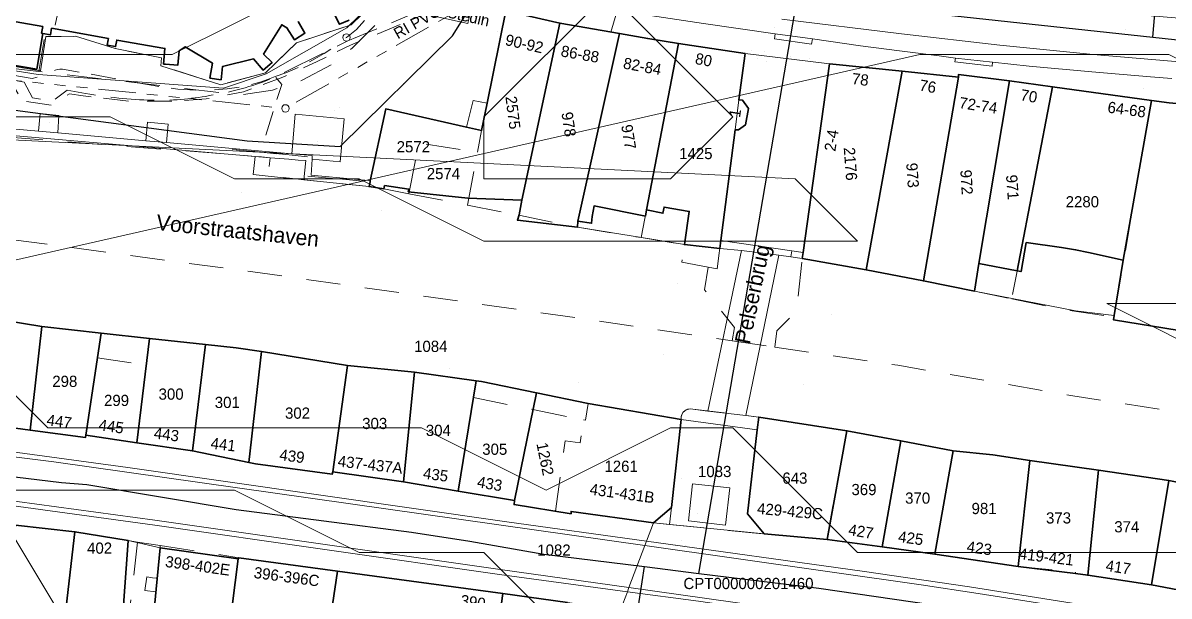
# Model space of a CAD drawing. Header units: metres. Extents: x 0 to 105485, y 0 to 425721.
# Drawn here: x 104915.5 to 105007.5, y 425239 to 425285 of the extents above; entities that cross this region are included whole.
import ezdxf
from ezdxf.enums import TextEntityAlignment as Align

# ---------------------------------------------------------------- set-up
doc = ezdxf.new("R2010")
doc.units = ezdxf.units.M
doc.header["$MEASUREMENT"] = 0
for name, pattern in [('IE-TERREINAFSCHEIDING_KUNSTMATIG-SO', [11, 4, -1, 4, -2]), ('KG-PERCEEL-SO', [19, 5.5, -4, 5.5, -4]), ('KL-GAS_LD-SO', [13, 4, -2, 4, -3]), ('KL-LS-SO', [13, 4, -2, 4, -3]), ('KL-TELECOM-SO', [9, 7, -2]), ('KL-WATER-SO', [9.5, 7, -2.5]), ('RI-GWA-SO', [18.450000000000003, 6, -1.8, 1.75, -1.8, 1.75, -1.8, 1.75, -1.8])]:
    doc.linetypes.add(name, pattern=pattern)
for name, color, linetype, lineweight in [('B-OI-KL-DATA_MANTELBUIS-G', 90, 'Continuous', 18), ('B-OI-KL-DATA_TELECOM-G', 90, 'KL-TELECOM-SO', 18), ('B-OI-KL-ET_HULPSTUK-S', 10, 'Continuous', 18), ('B-OI-KL-ET_LS-G', 190, 'KL-LS-SO', 18), ('B-OI-KL-ET_LS-T', 190, 'KL-LS-SO', 18), ('B-OI-KL-GAS_LD-G', 50, 'KL-GAS_LD-SO', 18), ('B-OI-KL-WATER_TRANSPORTLEIDING-G', 170, 'KL-WATER-SO', 18), ('B-OI-RI-GWA_RIOOLLEIDING-G', 30, 'RI-GWA-SO', 18), ('B-OI-RI-GWA_RIOOLLEIDING-T', 30, 'RI-GWA-SO', 18), ('B-OI-RI-GWA_RIOOLPUT-S', 30, 'Continuous', 18), ('B-XX-GK-KADEMUUR-G', 150, 'Continuous', 18), ('B-XX-GR-BOOM-G', 90, 'Continuous', 13), ('B-XX-IE-MEUBILAIR-G', 7, 'Continuous', 18), ('B-XX-IE-MEUBILAIR_WATERWEGMEUBILAIR-G', 150, 'Continuous', 18), ('B-XX-IE-MEUBILAIR_WEGMEUBILAIR_AFVALBAK-G', 7, 'Continuous', 18), ('B-XX-IE-TERREINAFSCHEIDING_KUNSTMATIG_HEKWERK-G', 20, 'IE-TERREINAFSCHEIDING_KUNSTMATIG-SO', 18), ('B-XX-KG-GRENS_PERCEEL-G', 150, 'KG-PERCEEL-SO', 18), ('B-XX-KG-GRENS_PERCEEL-T', 150, 'KG-PERCEEL-SO', 18), ('B-XX-KW-KUNSTWERK_DEK-G', 170, 'Continuous', 18), ('B-XX-MO-ONDERZOEK_SONDERING-T', 90, 'Continuous', 18), ('B-XX-OG-BEBOUWING-G', 7, 'Continuous', 35), ('B-XX-OG-BEBOUWING_HUISNUMMER-T', 7, 'Continuous', 18), ('B-XX-OG-BEBOUWING_STRAATNAAM-T', 7, 'Continuous', 18), ('B-XX-OG-GRENS-G', 7, 'Continuous', 18), ('B-XX-OG-TERREIN_ERF-G', 7, 'Continuous', 18), ('B-XX-OG-WATER_RIVIER-G', 130, 'Continuous', 18), ('B-XX-VH-GESLOTENVERHARDING_BETON-G', 10, 'Continuous', 18), ('B-XX-VH-ONVERHARD_ZAND-G', 210, 'Continuous', 18), ('B-XX-VH-OPENVERHARDING-G', 90, 'Continuous', 18), ('B-XX-VH-OPENVERHARDING_BETONSTRAATSTEEN-G', 90, 'Continuous', 18)]:
    doc.layers.add(name, color=color, linetype=linetype, lineweight=lineweight)
doc.layers.add('GIS-WEGVAKKEN', color=2, linetype='Continuous')

msp = doc.modelspace()

# ---------------------------------------------------------------- linework, layer by layer
at = {"layer": 'B-OI-KL-DATA_MANTELBUIS-G', "ltscale": 0.5, "flags": 128}
for points in [[(104834.35, 425294.46), (104834.8, 425294.37), (104861.5, 425290.3), (104891.33, 425285.71), (104904.42, 425282.84), (104916.73, 425280.89), (104931.6, 425279.8), (104935.04, 425280.94), (104941.52, 425284.64), (104944.41, 425287.49), (104945.06, 425288.57), (104954.51, 425287.14), (104958.22, 425286.58)], [(104952.67, 425286.65), (104951.61, 425286.87), (104951.23, 425285), (104943.65, 425286.64), (104941.85, 425284.88), (104937.47, 425283.44), (104934.98, 425281.02), (104931.4, 425280.07), (104926.59, 425281.6), (104926.64, 425282.22), (104922.92, 425282.98), (104919.73, 425283.96), (104917.36, 425283.95), (104916.91, 425281.18), (104914.22, 425281.65), (104914.2, 425281.54), (104904.39, 425283.24), (104904.27, 425283.26), (104904.29, 425283.37), (104901.14, 425283.93)]]:
    msp.add_lwpolyline(points, dxfattribs=at)
at = {"layer": 'B-OI-KL-DATA_TELECOM-G', "ltscale": 0.5, "flags": 128}
msp.add_lwpolyline([(104952.37, 425285.18), (104952.67, 425286.65), (104951.61, 425286.87), (104951.23, 425285), (104943.65, 425286.64), (104941.85, 425284.88), (104937.47, 425283.44), (104934.98, 425281.02), (104931.4, 425280.07), (104926.59, 425281.6), (104926.64, 425282.22), (104922.92, 425282.98), (104919.73, 425283.96), (104917.36, 425283.95), (104916.91, 425281.18), (104914.22, 425281.65), (104914.2, 425281.54), (104904.39, 425283.24), (104904.27, 425283.26), (104904.29, 425283.37), (104901.14, 425283.93), (104896.18, 425284.82), (104895.42, 425285.95), (104883.51, 425288.35), (104882.26, 425287.42), (104881.69, 425287.53), (104881.67, 425287.41), (104878.03, 425288.01), (104872.58, 425288.91), (104872.56, 425288.83), (104872.4, 425288.85), (104866.81, 425289.69), (104862.54, 425290.34), (104861.27, 425290.53), (104856.67, 425291.22), (104854.92, 425291.48), (104853.98, 425291.63), (104853.99, 425291.74), (104850.35, 425292.29), (104840.88, 425293.67), (104834.58, 425294.58), (104824.37, 425296.79), (104810.28, 425299.71), (104809.41, 425297.06), (104808.08, 425293), (104807.62, 425293.13), (104800.55, 425295.08), (104798.04, 425295.78), (104797.83, 425294.82), (104797.6, 425294.87)], dxfattribs=at)
at = {"layer": 'B-OI-KL-ET_HULPSTUK-S'}
msp.add_circle((104941.48, 425283.87), 0.3, dxfattribs=at)
at = {"layer": 'B-OI-KL-ET_LS-G', "ltscale": 0.5, "flags": 128}
for points in [[(104941.48, 425283.87), (104942.29, 425284.51), (104943.02, 425285.33), (104943.75, 425286.35), (104944.75, 425287.99)], [(104935.75, 425280.72), (104936.6, 425281.04), (104937.35, 425281.35), (104938.17, 425281.73), (104938.93, 425282.14), (104939.68, 425282.58), (104940.59, 425283.19), (104941.48, 425283.87)], [(104935.75, 425280.72), (104935.36, 425280.56), (104934.63, 425280.31), (104933.33, 425279.95), (104931.89, 425279.74), (104930.78, 425279.65), (104929.47, 425279.62), (104927.93, 425279.72), (104926.82, 425279.86), (104918.68, 425281.33), (104918.48, 425281.32), (104918.28, 425281.29), (104918.1, 425281.25), (104917.93, 425281.18), (104917.47, 425280.9), (104916.24, 425280.57), (104900.27, 425283.24)], [(104935, 425276.02), (104936.28, 425280.1), (104935.75, 425280.72)]]:
    msp.add_lwpolyline(points, dxfattribs=at)
at = {"layer": 'B-OI-KL-GAS_LD-G', "ltscale": 0.5, "flags": 128}
msp.add_lwpolyline([(104811.48, 425296.89), (104812.84, 425296.63), (104814.41, 425297.33), (104832.89, 425293.88), (104833.56, 425294.16), (104834.74, 425293.94), (104835.25, 425293.44), (104837.11, 425293.09), (104838.32, 425292.87), (104840.73, 425292.42), (104849.15, 425290.9), (104849.75, 425290.79), (104853.41, 425290.14), (104854.76, 425289.9), (104856.12, 425289.65), (104857.32, 425289.44), (104857.93, 425289.33), (104862.04, 425288.72), (104863.07, 425288.57), (104865.27, 425288.24), (104869.24, 425287.65), (104870.34, 425287.49), (104872.78, 425287.13), (104872.81, 425287.12), (104872.9, 425287.11), (104874.87, 425286.82), (104877.59, 425286.42), (104878.31, 425286.31), (104879.92, 425286.07), (104912.57, 425280.49), (104914.67, 425280.13), (104915.45, 425278.77), (104917.81, 425278.43), (104919.24, 425279.35), (104920.34, 425279.17), (104924.07, 425278.74), (104927.8, 425278.74), (104930.21, 425278.93), (104933.22, 425279.5), (104936.37, 425280.67), (104939.12, 425281.95), (104941.8, 425283.25), (104950.36, 425286.81), (104952.09, 425287.39), (104952.75, 425288.04)], dxfattribs=at)
at = {"layer": 'B-OI-KL-WATER_TRANSPORTLEIDING-G', "ltscale": 0.5, "flags": 128}
msp.add_lwpolyline([(104956.38, 425288.97), (104955.15, 425289.19), (104955.01, 425289.22), (104953.92, 425289.41), (104952.61, 425287.8), (104952.37, 425287.51), (104952.37, 425287.5), (104952.28, 425287.13), (104950.47, 425287.3), (104941.59, 425283.59), (104936.02, 425280.84), (104935.93, 425280.8), (104935.74, 425280.7), (104935.49, 425280.58), (104935.19, 425280.46), (104934.89, 425280.34), (104934.58, 425280.23), (104934.27, 425280.13), (104933.96, 425280.02), (104933.65, 425279.92), (104933.34, 425279.83), (104933.03, 425279.74), (104932.71, 425279.66), (104932.39, 425279.58), (104932.08, 425279.5), (104931.76, 425279.43), (104931.44, 425279.36), (104931.11, 425279.31), (104930.79, 425279.25), (104930.47, 425279.2), (104930.18, 425279.14), (104929.9, 425279.1), (104929.61, 425279.05), (104929.33, 425279.01), (104929.04, 425278.98), (104928.75, 425278.94), (104928.47, 425278.91), (104928.18, 425278.89), (104927.89, 425278.87), (104927.6, 425278.85), (104927.31, 425278.84), (104927.02, 425278.83), (104926.73, 425278.82), (104926.45, 425278.82), (104926.16, 425278.82), (104925.87, 425278.83), (104925.53, 425278.84), (104925.2, 425278.85), (104924.87, 425278.87), (104924.53, 425278.89), (104924.2, 425278.91), (104923.86, 425278.94), (104923.53, 425278.97), (104923.2, 425279), (104922.86, 425279.04), (104922.53, 425279.08), (104922.2, 425279.12), (104921.87, 425279.16), (104921.54, 425279.21), (104921.2, 425279.26), (104920.87, 425279.31), (104920.54, 425279.36), (104919.07, 425279.64), (104917.88, 425278.73), (104916.28, 425279.03), (104915.62, 425280.28), (104914.09, 425280.57), (104898.13, 425283.24), (104895.54, 425283.69), (104881.28, 425286.15), (104876.88, 425286.81), (104870.26, 425287.8), (104869.03, 425287.98), (104862.95, 425288.89), (104856.93, 425289.79), (104854.14, 425290.21), (104852.23, 425290.63), (104850.8, 425290.95), (104850.6, 425290.99), (104849.36, 425291.27)], dxfattribs=at)
at = {"layer": 'B-OI-RI-GWA_RIOOLLEIDING-G', "ltscale": 0.5, "flags": 128}
for points in [[(104937.45, 425278.66), (104957.59, 425290.12)], [(104884.87, 425283.52), (104935.59, 425278.27)]]:
    msp.add_lwpolyline(points, dxfattribs=at)
at = {"layer": 'B-OI-RI-GWA_RIOOLPUT-S'}
msp.add_circle((104936.58, 425278.17), 0.3, dxfattribs=at)
at = {"layer": 'B-XX-GK-KADEMUUR-G', "ltscale": 0.5}
msp.add_lwpolyline([(104905.346, 425276.788), (104934.144, 425274.314), (104934.646, 425274.272), (104935.358, 425274.213), (104936.099, 425274.151), (104936.847, 425274.089), (104937.612, 425274.025), (104938.22, 425273.974), (104938.059, 425272.436), (104943.29, 425271.896), (104943.37, 425272.265), (104943.391, 425272.365), (104943.256, 425272.378), (104938.655, 425272.808), (104938.717, 425274.085), (104938.731, 425274.385), (104937.083, 425274.531), (104932.331, 425274.952), (104927.024, 425275.422), (104925.379, 425275.568), (104918.306, 425276.195), (104916.767, 425276.331), (104909.445, 425276.98)], dxfattribs=at)
for points in [[(104971.52, 425267.567), (104971.437, 425266.928), (104973.192, 425266.761), (104976.195, 425266.372), (104977.147, 425266.241), (104977.219, 425266.738)], [(104978.138, 425266.605), (104977.219, 425266.738), (104977.147, 425266.241), (104978.069, 425266.114)], [(104974.571, 425253.377), (104973.526, 425253.501), (104970.496, 425253.86), (104969.069, 425254.03), (104968.739, 425253.952), (104968.479, 425253.734), (104968.345, 425253.422), (104968.346, 425253.174), (104974.449, 425252.338)]]:
    msp.add_lwpolyline(points, close=True, dxfattribs=at)
at = {"layer": 'B-XX-GR-BOOM-G', "color": 0, "true_color": 0x604a38}
for points in [[(104917.676, 425277.075, 2.293720713974322), (104917.676, 425277.075, 5.093720713974322)], [(104926.27, 425276.265, 2.272776818366155), (104926.27, 425276.265, 5.072776818366155)], [(104939.15, 425275.537, 2.380732948712621), (104939.15, 425275.537, 5.180732948712621)]]:
    msp.add_polyline3d(points, dxfattribs=at)
at = {"layer": 'B-XX-IE-MEUBILAIR-G', "color": 0, "true_color": 0x604a38}
for points in [[(104970.141, 425285.017, 2.865999937057495), (104970.141, 425285.017, 4.365999937057495)], [(104953.58, 425284.383, 2.971752452185174), (104953.58, 425284.383, 4.471752452185173)], [(104975.849, 425284.637, 2.84457717681145), (104975.849, 425284.637, 4.34457717681145)], [(105004.046, 425284.52, 2.857341754912717), (105004.046, 425284.52, 4.357341754912717)], [(104973.999, 425282.787, 2.926262477292405), (104973.999, 425282.787, 4.426262477292405)], [(104975.031, 425282.757, 2.944283527499349), (104975.031, 425282.757, 4.444283527499349)], [(104976.059, 425282.297, 2.959394218356753), (104976.059, 425282.297, 4.459394218356753)], [(104977.137, 425282.343, 2.947839617142712), (104977.137, 425282.343, 4.447839617142712)], [(104978.655, 425282.18, 2.936165565459191), (104978.655, 425282.18, 4.436165565459191)], [(104989.036, 425282.408, 2.807052520645179), (104989.036, 425282.408, 4.307052520645179)], [(104943.066, 425281.844, 2.705987699310568), (104943.066, 425281.844, 4.205987699310567)], [(104975.233, 425281.966, 2.96929199240263), (104975.233, 425281.966, 5.96929199240263)], [(104946.031, 425280.165, 2.623853665291793), (104946.031, 425280.165, 4.123853665291793)], [(105006.01, 425280.723, 2.818487894534397), (105006.01, 425280.723, 4.318487894534398)], [(105005.462, 425279.769, 2.758800029754639), (105005.462, 425279.769, 4.258800029754639)], [(105004.735, 425279.055, 0), (105004.735, 425279.055, 1.5)], [(104936.583, 425278.17, 2.474546213115146), (104936.583, 425278.17, 3.974546213115146)], [(104940.542, 425277.999, 2.50466966391191), (104940.542, 425277.999, 4.00466966391191)], [(104940.88, 425278.237, 2.518587605754543), (104940.88, 425278.237, 4.018587605754544)], [(104976.077, 425272.451, 3.406457381780386), (104976.077, 425272.451, 4.906457381780386)], [(104969.18, 425253.06, 3.638677045376943), (104969.18, 425253.06, 5.138677045376943)], [(104926.6, 425248.569, 3.246434455029308), (104926.6, 425248.569, 4.746434455029307)], [(104968.37, 425248.442, 3.485972469882006), (104968.37, 425248.442, 6.485972469882006)], [(104972.147, 425248.02, 3.479488215866524), (104972.147, 425248.02, 6.479488215866525)], [(104940.664, 425246.564, 3.234296889472001), (104940.664, 425246.564, 4.734296889472001)], [(104969.676, 425245.629, 3.427212245484969), (104969.676, 425245.629, 4.927212245484968)], [(104926.086, 425244.69, 3.248447134676013), (104926.086, 425244.69, 4.748447134676013)], [(104954.278, 425244.605, 3.238590938341593), (104954.278, 425244.605, 4.738590938341593)], [(104968.409, 425243.443, 3.251836010268393), (104968.409, 425243.443, 4.751836010268393)], [(104940.156, 425242.683, 0), (104940.156, 425242.683, 1.5)], [(104966.339, 425242.922, 3.259484774050213), (104966.339, 425242.922, 4.759484774050213)], [(104967.915, 425243.121, 3.25456931502241), (104967.915, 425243.121, 4.75456931502241)], [(104968.712, 425243.084, 3.249886053857122), (104968.712, 425243.084, 4.749886053857121)], [(104968.951, 425242.93, 3.245725777781657), (104968.951, 425242.93, 4.745725777781656)], [(104953.768, 425240.742, 3.263299942016602), (104953.768, 425240.742, 4.763299942016602)], [(104982.871, 425240.986, 3.244162800862004), (104982.871, 425240.986, 4.744162800862004)], [(104968.458, 425239.072, 3.214999914169312), (104968.458, 425239.072, 4.714999914169312)]]:
    msp.add_polyline3d(points, dxfattribs=at)
at = {"layer": 'B-XX-IE-MEUBILAIR_WATERWEGMEUBILAIR-G', "color": 0, "true_color": 0x604a38}
for points in [[(104933.06, 425271.393, 0), (104933.06, 425271.393, 1.5)], [(104944.285, 425269.94, 0), (104944.285, 425269.94, 1.5)], [(104968.043, 425264.105, 0), (104968.043, 425264.105, 1.5)], [(104980.374, 425261.624, 0), (104980.374, 425261.624, 1.5)], [(104966.912, 425258.429, 0), (104966.912, 425258.429, 1.5)], [(104949.718, 425257.239, 0), (104949.718, 425257.239, 1.5)], [(104960.129, 425256.148, 0), (104960.129, 425256.148, 1.5)], [(104978.171, 425255.96, 0), (104978.171, 425255.96, 1.5)]]:
    msp.add_polyline3d(points, dxfattribs=at)
at = {"layer": 'B-XX-IE-MEUBILAIR_WEGMEUBILAIR_AFVALBAK-G', "color": 0, "true_color": 0x604a38}
for points in [[(104974.46, 425282.19, 2.962630064248897), (104974.46, 425282.19, 4.462630064248897)], [(104940.94, 425241.194, 0), (104940.94, 425241.194, 1.5)]]:
    msp.add_polyline3d(points, dxfattribs=at)
at = {"layer": 'B-XX-IE-TERREINAFSCHEIDING_KUNSTMATIG_HEKWERK-G', "ltscale": 0.5, "flags": 128}
for points in [[(104938.357, 425274.292), (104932.324, 425274.873)], [(104938.365, 425272.738), (104943.37, 425272.265)]]:
    msp.add_lwpolyline(points, dxfattribs=at)
at = {"layer": 'B-XX-IE-TERREINAFSCHEIDING_KUNSTMATIG_HEKWERK-G', "color": 0, "ltscale": 0.5, "true_color": 0x8c7868}
for points in [[(104938.357, 425274.292, 2.154556163755098), (104936.346, 425274.4856666667, 1.951483382757437), (104934.335, 425274.6793333333, 1.704011725464633), (104932.324, 425274.873, 1.65638524921202)], [(104938.365, 425272.738, 1.878228075961849), (104940.8675, 425272.5015, 2.086380640777043), (104943.37, 425272.265, 2.130100011825562)]]:
    msp.add_polyline3d(points, dxfattribs=at)
at = {"layer": 'B-XX-KG-GRENS_PERCEEL-G', "ltscale": 0.5, "flags": 128}
for points in [[(104852.163, 425332.006), (104852.36, 425333.089), (104846.957, 425334.24), (104848.052, 425339.321), (104853.31, 425338.262), (104854.075, 425342.396), (104894.37, 425364.047), (104895.449, 425369.921), (104914.527, 425357.252), (104956.374, 425338.678), (104958.097, 425335.972), (104956.128, 425329.207), (104954.311, 425322.734), (104952.84, 425316.888), (104951.846, 425313.21), (104951.473, 425310.275), (104950.285, 425293.415), (104950.047, 425292.861), (104949.493, 425292.227), (104948.621, 425291.594), (104947.592, 425291.119), (104946.879, 425290.169), (104946.008, 425288.665), (104945.136, 425286.845), (104943.869, 425284.945), (104941.968, 425283.045), (104940.305, 425281.699), (104937.929, 425280.433), (104935.552, 425279.641), (104933.018, 425279.245), (104916.796, 425281.135)], [(104806.641, 425283.499), (104808.24, 425290.634), (104809.368, 425290.354), (104809.648, 425291.453), (104809.41, 425291.515), (104809.925, 425293.849), (104812.351, 425294.759), (104831.847, 425289.935), (104856.638, 425284.312), (104879.848, 425280.27), (104890.222, 425278.162), (104912.024, 425276.053), (104934.144, 425274.314), (104935.358, 425274.213), (104935.189, 425272.732), (104943.29, 425271.896)], [(104962.686, 425284.305), (104965.164, 425292.706)], [(104901.814, 425283.892), (104902.617, 425288.719), (104918.294, 425285.748), (104918.022, 425284.457), (104917.927, 425283.952), (104917.274, 425284.108), (104916.796, 425281.135)], [(104952.33, 425276.388), (104954.276, 425286.015), (104958.605, 425285.025)], [(104955.308, 425269.586), (104958.605, 425285.025)], [(104958.605, 425285.025), (104958.643, 425285.017), (104962.686, 425284.305)], [(104960.055, 425269.101), (104963.396, 425284.18)], [(104962.686, 425284.305), (104963.396, 425284.18)], [(104963.396, 425284.18), (104965.657, 425283.782), (104968.139, 425283.397)], [(104806.641, 425283.499), (104830.343, 425279.824), (104866.983, 425274.301), (104903.269, 425269.168), (104934.56, 425264.953), (104960.257, 425261.305), (104972.435, 425259.505)], [(104965.142, 425267.79), (104965.573, 425270.026), (104968.139, 425283.397)], [(104968.139, 425283.397), (104973.476, 425282.569), (104972.961, 425278.853)], [(104914.268, 425281.429), (104916.796, 425281.135)], [(104978.069, 425266.114), (104980.256, 425281.754), (104986.087, 425281.157)], [(104983.19, 425265.215), (104986.087, 425281.157)], [(104986.087, 425281.157), (104990.608, 425280.693)], [(104987.793, 425264.31), (104990.608, 425280.693)], [(104990.608, 425280.693), (104990.61, 425280.902), (104994.707, 425280.379)], [(104991.889, 425263.499), (104994.707, 425280.379)], [(104994.707, 425280.379), (104995.695, 425280.253), (104998.137, 425279.909)], [(104998.137, 425279.909), (104994.883, 425262.876)], [(104998.137, 425279.909), (105000, 425279.659), (105006.096, 425278.816)], [(104972.668, 425276.444), (104972.961, 425278.853)], [(105006.096, 425278.816), (105003.086, 425261.421)], [(105006.096, 425278.816), (105007.52, 425278.617), (105017.759, 425277.703)], [(104943.29, 425271.896), (104944.636, 425278.135), (104952.33, 425276.388)], [(104952.005, 425274.665), (104952.33, 425276.388)], [(104971.224, 425265.282), (104972.668, 425276.444)], [(104946.495, 425271.313), (104947.281, 425275.382), (104952.005, 425274.665)], [(104951.201, 425270.398), (104952.005, 425274.665)], [(104943.29, 425271.896), (104944.479, 425271.705)], [(104944.479, 425271.705), (104946.495, 425271.313)], [(104946.495, 425271.313), (104951.201, 425270.398)], [(104951.201, 425270.398), (104953.921, 425269.869), (104955.308, 425269.586)], [(104955.308, 425269.586), (104960.02, 425268.625)], [(104960.02, 425268.625), (104960.055, 425269.101)], [(104960.02, 425268.625), (104965.142, 425267.79)], [(104965.142, 425267.79), (104968.611, 425267.225), (104968.4, 425265.822), (104970.511, 425265.419)], [(104975.855, 425259), (104976.034, 425260.299), (104977.621, 425261.906), (104978.069, 425266.114)], [(104978.069, 425266.114), (104983.19, 425265.215)], [(104972.435, 425259.505), (104972.628, 425260.578), (104970.208, 425263.598), (104970.511, 425265.419)], [(104970.511, 425265.419), (104971.224, 425265.282)], [(104983.19, 425265.215), (104987.793, 425264.31)], [(104987.793, 425264.31), (104991.889, 425263.499)], [(104991.889, 425263.499), (104994.883, 425262.876)], [(104994.883, 425262.876), (104998.911, 425262.041), (105003.086, 425261.421)], [(104912.589, 425261.385), (104915.216, 425260.933), (104917.026, 425260.64)], [(105003.086, 425261.421), (105003.047, 425261.181)], [(105003.047, 425261.181), (105015.406, 425259.167)], [(104916.088, 425252.329), (104917.026, 425260.64)], [(104917.026, 425260.64), (104917.178, 425260.615), (104921.777, 425260.119), (104921.485, 425258.132)], [(104925.399, 425257.575), (104925.656, 425259.699), (104930.165, 425259.204)], [(104929.112, 425250.657), (104930.165, 425259.204)], [(104930.165, 425259.204), (104932.614, 425258.936), (104934.668, 425258.643)], [(104972.435, 425259.505), (104975.855, 425259)], [(104975.855, 425259), (104985.745, 425257.538), (104999.781, 425255.082), (105027.796, 425250.765), (105031.87, 425250.059), (105052.296, 425245.961), (105064.874, 425243.721), (105074.303, 425242.391), (105079.627, 425241.619), (105086.203, 425241.227), (105096.497, 425240.339), (105098.7, 425240.328), (105100.428, 425240.527), (105108.414, 425242.282)], [(104920.571, 425251.915), (104921.485, 425258.132)], [(104921.485, 425258.132), (104925.399, 425257.575)], [(104933.65, 425249.737), (104934.668, 425258.643)], [(104934.668, 425258.643), (104934.874, 425258.614), (104941.572, 425257.527)], [(104924.641, 425251.316), (104925.399, 425257.575)], [(104940.371, 425248.969), (104941.572, 425257.527)], [(104941.572, 425257.527), (104946.937, 425256.976)], [(104946.08, 425248.169), (104946.937, 425256.976)], [(104946.937, 425256.976), (104951.891, 425256.29), (104951.668, 425254.935)], [(104950.436, 425247.436), (104951.668, 425254.935)], [(104951.668, 425254.935), (104956.45, 425253.972)], [(104960.667, 425253.122), (104960.878, 425254.464)], [(104960.878, 425254.464), (104968.346, 425253.174)], [(104954.968, 425246.673), (104956.45, 425253.972)], [(104956.45, 425253.972), (104960.497, 425253.156)], [(104969.069, 425254.03), (104968.859, 425254), (104968.667, 425253.911), (104968.508, 425253.771), (104968.396, 425253.591), (104968.34, 425253.386), (104968.346, 425253.174)], [(104969.069, 425254.03), (104974.571, 425253.377)], [(104911.54, 425252.935), (104916.088, 425252.329)], [(104958.252, 425245.815), (104959.024, 425251.461), (104960.242, 425251.294), (104960.497, 425253.156)], [(104960.497, 425253.156), (104960.667, 425253.122)], [(104967.558, 425246.125), (104968.346, 425253.174)], [(104975.009, 425243.992), (104973.657, 425245.614), (104974.571, 425253.377)], [(104974.571, 425253.377), (104981.621, 425252.285)], [(104916.088, 425252.329), (104920.539, 425251.736), (104920.571, 425251.915)], [(104920.571, 425251.915), (104924.641, 425251.316)], [(104980.038, 425243.549), (104981.621, 425252.285)], [(104981.621, 425252.285), (104985.976, 425251.454)], [(104924.641, 425251.316), (104929.112, 425250.657)], [(104984.486, 425242.952), (104985.976, 425251.454)], [(104985.976, 425251.454), (104990.176, 425250.653)], [(104929.112, 425250.657), (104931.176, 425250.239), (104933.65, 425249.737)], [(104988.696, 425242.375), (104989.891, 425249.019), (104990.176, 425250.653)], [(104990.176, 425250.653), (104993.359, 425250.352)], [(104993.359, 425250.352), (104996.339, 425249.896)], [(104995.396, 425241.38), (104996.339, 425249.896)], [(104996.339, 425249.896), (105000, 425249.358), (105001.834, 425249.113)], [(104933.65, 425249.737), (104934.185, 425249.629), (104940.34, 425248.791), (104940.371, 425248.969)], [(104940.371, 425248.969), (104946.08, 425248.169)], [(105000.985, 425240.668), (105001.834, 425249.113)], [(105001.834, 425249.113), (105007.338, 425248.312), (105007.483, 425248.283)], [(104946.08, 425248.169), (104950.436, 425247.436)], [(105006.108, 425239.897), (105007.483, 425248.283)], [(105007.483, 425248.283), (105011.943, 425247.383)], [(104950.436, 425247.436), (104954.968, 425246.673)], [(104958.252, 425245.815), (104954.935, 425246.346), (104954.968, 425246.673)], [(104967.403, 425244.745), (104967.558, 425246.125)], [(104966.115, 425244.889), (104959.514, 425245.792), (104959.513, 425245.613), (104958.252, 425245.815)], [(104914.921, 425244.69), (104919.359, 425244.215), (104923.967, 425243.452)], [(104967.403, 425244.745), (104966.115, 425244.889)], [(104967.403, 425244.745), (104975.009, 425243.992)], [(104923.073, 425231.257), (104923.967, 425243.452)], [(104923.967, 425243.452), (104924.703, 425243.338)], [(104975.009, 425243.992), (104980.038, 425243.549)], [(104980.038, 425243.549), (104984.486, 425242.952)], [(104923.346, 425231.237), (104924.703, 425243.338)], [(104924.703, 425243.338), (104926.536, 425243.054)], [(104926.284, 425240.42), (104926.521, 425242.86)], [(104926.521, 425242.86), (104926.536, 425243.054)], [(104926.536, 425243.054), (104932.826, 425242.08)], [(104984.486, 425242.952), (104987.947, 425242.488), (104988.696, 425242.375)], [(104931.07, 425228.496), (104932.795, 425241.991), (104932.826, 425242.08)], [(104932.826, 425242.08), (104940.769, 425241.017)], [(104988.696, 425242.375), (104995.201, 425241.4), (104995.396, 425241.38)], [(104938.279, 425224.223), (104938.588, 425226.387), (104940.769, 425241.017)], [(104940.769, 425241.017), (104945.374, 425240.401), (104963.482, 425237.889)], [(104995.396, 425241.38), (105000, 425240.907)], [(105000, 425240.814), (105000, 425240.907)], [(105000, 425240.814), (105000.985, 425240.668)], [(105000.985, 425240.668), (105005.775, 425239.96), (105006.108, 425239.897)], [(104926.18, 425239.35), (104925.299, 425239.449), (104925.454, 425240.55), (104925.898, 425240.474), (104926.284, 425240.42)], [(105006.108, 425239.897), (105010.469, 425239.062)], [(104926.111, 425232.5), (104926.386, 425235.566), (104925.821, 425235.661), (104926.18, 425239.35)]]:
    msp.add_lwpolyline(points, dxfattribs=at)
at = {"layer": 'B-XX-KW-KUNSTWERK_DEK-G', "ltscale": 0.5}
msp.add_lwpolyline([(104976.195, 425266.372), (104973.192, 425266.761), (104970.496, 425253.86), (104973.526, 425253.501)], close=True, dxfattribs=at)
at = {"layer": 'B-XX-OG-BEBOUWING-G', "ltscale": 0.5}
for points in [[(104901.555, 425283.941), (104904.429, 425283.443), (104904.41, 425283.335), (104914.037, 425281.666), (104914.056, 425281.774), (104914.271, 425281.737), (104916.627, 425281.329), (104917.097, 425284.19), (104917.002, 425284.207), (104917.098, 425284.738), (104912.646, 425285.537), (104912.55, 425285.006), (104911.857, 425285.131), (104911.952, 425285.661), (104907.456, 425286.468), (104907.361, 425285.938), (104906.706, 425286.055), (104906.801, 425286.586), (104902.329, 425287.388)], [(104943.391, 425272.365), (104943.37, 425272.265), (104943.29, 425271.896), (104944.479, 425271.705), (104944.542, 425271.973), (104946.474, 425271.684), (104946.442, 425271.476), (104951.231, 425270.95), (104955.547, 425270.786), (104958.605, 425285.026), (104954.276, 425286.015), (104952.774, 425278.586), (104952.33, 425276.388), (104951.105, 425276.666), (104944.636, 425278.135)], [(104963.396, 425284.18), (104958.605, 425285.026), (104955.547, 425270.786), (104955.329, 425269.634), (104955.202, 425269.182), (104960.02, 425268.625), (104960.055, 425269.101)], [(104968.139, 425283.397), (104965.657, 425283.782), (104963.396, 425284.18), (104960.055, 425269.101), (104961.155, 425268.941), (104961.207, 425269.49), (104961.348, 425270.338), (104965.479, 425269.521), (104965.573, 425270.026)], [(104965.573, 425270.026), (104966.881, 425269.745), (104966.975, 425270.25), (104968.996, 425269.901), (104968.611, 425267.225), (104971.437, 425266.928), (104971.52, 425267.567), (104972.668, 425276.444), (104972.936, 425276.441), (104973.506, 425276.852), (104973.757, 425278.159), (104973.258, 425278.82), (104972.961, 425278.853), (104973.476, 425282.569), (104968.139, 425283.397)], [(104986.087, 425281.156), (104980.256, 425281.754), (104978.138, 425266.605), (104978.069, 425266.114), (104983.19, 425265.216)], [(104990.608, 425280.693), (104986.087, 425281.156), (104983.19, 425265.216), (104987.793, 425264.31)], [(104994.707, 425280.379), (104990.61, 425280.902), (104990.608, 425280.693), (104987.793, 425264.31), (104991.888, 425263.499), (104992.238, 425265.699)], [(104998.137, 425279.909), (104994.707, 425280.379), (104992.238, 425265.699), (104995.313, 425265.126)], [(105006.096, 425278.817), (104998.137, 425279.909), (104995.313, 425265.126), (104995.626, 425265.068), (104996.037, 425267.386), (104998.862, 425266.999), (105000, 425266.811), (105001.028, 425266.585), (105003.834, 425265.968)], [(105017.759, 425277.703), (105007.52, 425278.617), (105006.096, 425278.817), (105003.834, 425265.968), (105003.104, 425261.526), (105003.047, 425261.181), (105015.414, 425259.166), (105015.51, 425259.939), (105016.441, 425267.552)], [(104917.026, 425260.64), (104912.589, 425261.385), (104911.54, 425252.935), (104916.088, 425252.329)], [(104921.777, 425260.119), (104917.026, 425260.64), (104916.088, 425252.329), (104920.539, 425251.736), (104920.571, 425251.915)], [(104925.656, 425259.699), (104921.777, 425260.119), (104920.571, 425251.915), (104924.641, 425251.317)], [(104930.165, 425259.204), (104925.656, 425259.699), (104924.641, 425251.317), (104929.112, 425250.657)], [(104934.668, 425258.643), (104932.614, 425258.936), (104930.165, 425259.204), (104929.112, 425250.657), (104933.65, 425249.737)], [(104941.572, 425257.528), (104934.668, 425258.643), (104933.65, 425249.737), (104934.185, 425249.629), (104940.34, 425248.791), (104940.371, 425248.969)], [(104946.937, 425256.976), (104941.572, 425257.528), (104940.371, 425248.969), (104946.059, 425248.172)], [(104951.891, 425256.29), (104946.937, 425256.976), (104946.059, 425248.172), (104950.436, 425247.436)], [(104956.724, 425255.32), (104952.328, 425256.229), (104951.891, 425256.29), (104950.436, 425247.436), (104954.968, 425246.673)], [(104968.346, 425253.174), (104960.878, 425254.464), (104956.724, 425255.32), (104954.968, 425246.673), (104954.935, 425246.346), (104959.513, 425245.613), (104959.514, 425245.792), (104966.115, 425244.889), (104967.558, 425246.125)], [(104974.449, 425252.338), (104973.657, 425245.614), (104975.009, 425243.992), (104980.058, 425243.546), (104981.644, 425252.28), (104974.571, 425253.377)], [(104985.976, 425251.454), (104981.644, 425252.28), (104980.058, 425243.546), (104984.486, 425242.952)], [(104989.891, 425249.019), (104990.176, 425250.653), (104985.976, 425251.454), (104984.486, 425242.952), (104988.696, 425242.376)], [(104996.339, 425249.896), (104993.359, 425250.352), (104990.176, 425250.653), (104989.891, 425249.019), (104988.696, 425242.376), (104995.396, 425241.38)], [(105001.834, 425249.112), (104996.339, 425249.896), (104995.396, 425241.38), (105000, 425240.814), (105000.985, 425240.668)], [(105007.483, 425248.283), (105001.834, 425249.112), (105000.985, 425240.668), (105006.108, 425239.897)], [(105011.943, 425247.383), (105007.483, 425248.283), (105006.108, 425239.897), (105010.469, 425239.062)], [(104913.619, 425233.731), (104913.149, 425229.774), (104912.676, 425225.793), (104912.488, 425224.962), (104917.276, 425224.376), (104917.495, 425225.386), (104919.686, 425244.161), (104914.921, 425244.69)], [(104917.276, 425224.376), (104916.721, 425219.647), (104921.925, 425218.997), (104922.397, 425224.322), (104922.862, 425229.091), (104922.871, 425229.184), (104923.073, 425231.257), (104923.937, 425243.049), (104923.967, 425243.452), (104919.686, 425244.161), (104917.495, 425225.386)], [(104932.795, 425241.991), (104926.521, 425242.86), (104925.821, 425235.661), (104926.386, 425235.566), (104925.981, 425231.044), (104926.111, 425231.033), (104931.336, 425230.572)], [(104940.767, 425241.002), (104932.826, 425242.08), (104932.795, 425241.991), (104931.336, 425230.572), (104931.07, 425228.496), (104930.688, 425225.52), (104938.279, 425224.223)], [(104954.033, 425239.2), (104940.767, 425241.002), (104938.279, 425224.223), (104936.882, 425211.953), (104939.886, 425211.581), (104942.562, 425211.25), (104944.68, 425210.988), (104944.715, 425211.494), (104949.71, 425210.728), (104949.839, 425211.679), (104950.618, 425216.699), (104952.397, 425227.632), (104952.738, 425229.842)], [(104959.22, 425238.48), (104954.033, 425239.2), (104952.738, 425229.842), (104952.397, 425227.632), (104950.618, 425216.699), (104949.839, 425211.679), (104955.309, 425210.818), (104955.312, 425211.146), (104956.82, 425221.522)]]:
    msp.add_lwpolyline(points, close=True, dxfattribs=at)
for points in [[(104940.487, 425285.772), (104940.925, 425284.933), (104941.702, 425285.253)], [(104912.646, 425285.537), (104917.098, 425284.738), (104917.002, 425284.207), (104917.097, 425284.19), (104917.717, 425284.078), (104917.813, 425284.609), (104922.369, 425283.784), (104922.348, 425283.666), (104922.273, 425283.253), (104922.942, 425283.132), (104923.038, 425283.663), (104926.907, 425282.991), (104926.799, 425281.735), (104926.959, 425281.722), (104927.937, 425281.638), (104928.036, 425282.79), (104928.519, 425283.127), (104930.738, 425281.794), (104930.517, 425280.605), (104931.409, 425280.477), (104931.54, 425281.547), (104934.017, 425282.147), (104934.782, 425281.245), (104935.503, 425281.863), (104934.825, 425282.525), (104936.279, 425284.892), (104936.694, 425284.65), (104937.309, 425283.691), (104938.148, 425284.218), (104937.592, 425285.147)]]:
    msp.add_lwpolyline(points, dxfattribs=at)
at = {"layer": 'B-XX-OG-GRENS-G'}
for points in [[(104912.5, 425332.5, 3.124420881271362), (104917.5, 425332.5, 3.146600961685181), (104927.5, 425327.5, 3.173249959945679), (104937.5, 425317.5, 3.163982629776001), (104942.5, 425312.5, 3.109925746917725), (104947.5, 425302.5, 3.012041330337524), (104942.5, 425292.5, 2.963704347610474), (104937.5, 425287.5, 2.951859474182129), (104927.5, 425282.5, 2.506879329681396), (104922.5, 425282.5, 2.489597320556641), (104917.5, 425282.5, 2.48809814453125), (104912.5, 425282.5, 2.446973562240601)], [(104877.5, 425257.5, 3.360342741012573), (104987.5, 425282.5, 2.742835760116577), (104992.5, 425282.5, 2.734289169311523), (104997.5, 425282.5, 2.713408470153809), (105002.5, 425282.5, 2.746632814407349), (105007.5, 425282.5, 2.803933143615723), (105017.5, 425277.5, 2.857490062713623)], [(105012.5, 425242.5, 3.367395877838135), (105007.5, 425242.5, 3.231061220169067), (105002.5, 425242.5, 3.353398323059082), (104997.5, 425242.5, 3.306257009506226), (104992.5, 425242.5, 3.305566310882568), (104987.5, 425242.5, 3.277625560760498), (104982.5, 425242.5, 3.246389627456665), (104972.5, 425252.5, 3.597138166427612), (104967.5, 425252.5, 3.592890739440918), (104957.5, 425247.5, 3.318938255310059), (104947.5, 425252.5, 3.385834217071533), (104942.5, 425252.5, 3.354874610900879), (104937.5, 425252.5, 3.406977653503418), (104932.5, 425252.5, 3.332778453826904), (104927.5, 425252.5, 3.323555946350098), (104922.5, 425252.5, 3.296190977096558), (104917.5, 425252.5, 3.276341676712036), (104907.5, 425262.5, 1.846267342567444)], [(105012.5, 425262.5, 0.5552879571914673), (105007.5, 425262.5, 0.7211607098579407), (105002.5, 425262.5, 0.8210973143577576), (105012.5, 425257.5, 0.5889999866485596)]]:
    msp.add_polyline3d(points, dxfattribs=at)
for points in [[(104962.5, 425287.5, 2.898601531982422), (104972.5, 425277.5, 3.192070245742798), (104967.5, 425272.5, 2.208198070526123), (104952.5, 425272.5, 0.6916640400886536), (104952.5, 425277.5, 2.871581315994263)], [(104877.5, 425277.5, 1.128303050994873), (104882.5, 425277.5, 1.325464367866516), (104887.5, 425277.5, 1.451274752616882), (104892.5, 425277.5, 1.284977436065674), (104897.5, 425277.5, 1.695946931838989), (104902.5, 425277.5, 1.698665022850037), (104907.5, 425277.5, 1.953770399093628), (104912.5, 425277.5, 2.052135467529297), (104917.5, 425277.5, 2.232002973556519), (104922.5, 425277.5, 2.268327236175537), (104932.5, 425272.5, 0.5153250098228455), (104937.5, 425272.5, 1.691880822181702), (104942.5, 425272.5, 1.482819318771362), (104952.5, 425267.5, 0.5443249940872192), (104962.5, 425267.5, 0.5741249918937683), (104967.5, 425267.5, 2.118733406066895), (104972.5, 425267.5, 2.168145418167114), (104977.5, 425267.5, 3.628482818603516), (104982.5, 425267.5, 0.8431062698364258), (104977.5, 425272.5, 3.464453458786011)], [(104912.5, 425247.5, 3.252100706100464), (104917.5, 425247.5, 3.280029058456421), (104922.5, 425247.5, 3.271929502487183), (104927.5, 425247.5, 3.270456552505493), (104932.5, 425247.5, 3.279004573822021), (104942.5, 425242.5, 3.282999992370605), (104947.5, 425242.5, 3.245978832244873), (104952.5, 425242.5, 3.254401445388794), (104962.5, 425232.5, 2.989313125610352), (104957.5, 425222.5, 2.553084850311279), (104947.5, 425212.5, 2.335135221481323), (104942.5, 425212.5, 2.384681224822998), (104952.5, 425202.5, 1.880931973457336), (104947.5, 425197.5, 1.843476533889771), (104942.5, 425197.5, 2.189175844192505)]]:
    msp.add_polyline3d(points, close=True, dxfattribs=at)
at = {"layer": 'B-XX-OG-TERREIN_ERF-G', "ltscale": 0.5}
for points in [[(104968.996, 425269.901), (104966.975, 425270.25), (104966.881, 425269.745), (104965.573, 425270.026), (104965.479, 425269.521), (104961.348, 425270.338), (104961.207, 425269.49), (104961.155, 425268.941), (104960.055, 425269.101), (104960.02, 425268.625), (104965.163, 425267.797), (104968.611, 425267.225)], [(105003.834, 425265.968), (105001.028, 425266.585), (105000, 425266.811), (104998.862, 425266.999), (104996.037, 425267.386), (104995.626, 425265.068), (104995.313, 425265.126), (104992.238, 425265.699), (104991.888, 425263.499), (105000, 425261.911), (105003.104, 425261.526)]]:
    msp.add_lwpolyline(points, close=True, dxfattribs=at)
at = {"layer": 'B-XX-OG-WATER_RIVIER-G', "ltscale": 0.5}
for points in [[(105015.414, 425259.166), (105003.047, 425261.181), (105003.104, 425261.526), (105000, 425261.911), (104991.888, 425263.499), (104987.793, 425264.31), (104983.19, 425265.216), (104978.069, 425266.114), (104977.147, 425266.241), (104976.195, 425266.372), (104973.192, 425266.761), (104971.437, 425266.928), (104968.611, 425267.225), (104965.163, 425267.797), (104960.02, 425268.625), (104955.202, 425269.182), (104955.329, 425269.634), (104955.547, 425270.786), (104951.231, 425270.95), (104946.442, 425271.476), (104946.474, 425271.684), (104944.542, 425271.973), (104944.479, 425271.705), (104943.29, 425271.896), (104938.059, 425272.436), (104937.438, 425272.5), (104936.674, 425272.579), (104935.929, 425272.656), (104935.189, 425272.732), (104934.479, 425272.805), (104933.98, 425272.857), (104934.144, 425274.314), (104905.346, 425276.788)], [(104912.589, 425261.385), (104917.026, 425260.64), (104921.777, 425260.119), (104925.656, 425259.699), (104930.165, 425259.204), (104932.614, 425258.936), (104934.668, 425258.643), (104941.572, 425257.528), (104946.937, 425256.976), (104951.891, 425256.29), (104952.328, 425256.229), (104956.724, 425255.32), (104960.878, 425254.464), (104968.346, 425253.174), (104968.345, 425253.422), (104968.479, 425253.734), (104968.739, 425253.952), (104969.069, 425254.03), (104970.496, 425253.86), (104973.526, 425253.501), (104974.571, 425253.377), (104981.644, 425252.28), (104985.976, 425251.454), (104990.176, 425250.653), (104993.359, 425250.352), (104996.339, 425249.896), (105001.834, 425249.112), (105007.483, 425248.283), (105011.943, 425247.383)]]:
    msp.add_lwpolyline(points, dxfattribs=at)
at = {"layer": 'B-XX-VH-GESLOTENVERHARDING_BETON-G', "ltscale": 0.5}
msp.add_lwpolyline([(104969.259, 425248.021), (104968.925, 425245.029), (104971.906, 425244.696), (104972.241, 425247.687)], close=True, dxfattribs=at)
at = {"layer": 'B-XX-VH-ONVERHARD_ZAND-G', "ltscale": 0.5}
for points in [[(104918.398, 425277.595), (104916.893, 425277.752), (104916.767, 425276.331), (104918.306, 425276.195)], [(104941.284, 425277.335), (104937.364, 425277.703), (104937.083, 425274.531), (104938.731, 425274.385), (104938.717, 425274.085), (104940.978, 425273.885)], [(104927.156, 425276.915), (104925.511, 425277.054), (104925.379, 425275.568), (104927.024, 425275.422)]]:
    msp.add_lwpolyline(points, close=True, dxfattribs=at)
at = {"layer": 'B-XX-VH-OPENVERHARDING-G', "ltscale": 0.5}
for points in [[(104909.445, 425276.98), (104916.767, 425276.331), (104916.893, 425277.752), (104918.398, 425277.595), (104918.306, 425276.195), (104925.379, 425275.568), (104925.511, 425277.054), (104927.156, 425276.915), (104927.024, 425275.422), (104932.331, 425274.952), (104937.083, 425274.531), (104937.364, 425277.703), (104941.284, 425277.335), (104940.978, 425273.885), (104938.717, 425274.085), (104938.655, 425272.808), (104943.256, 425272.378), (104943.391, 425272.365), (104944.636, 425278.135), (104951.105, 425276.666), (104951.64, 425278.807), (104952.774, 425278.586), (104954.276, 425286.015)], [(104941.702, 425285.253), (104940.925, 425284.933), (104940.487, 425285.772)], [(104954.276, 425286.015), (104958.605, 425285.026), (104963.396, 425284.18), (104965.657, 425283.782), (104968.139, 425283.397), (104973.476, 425282.569), (104980.256, 425281.754), (104986.087, 425281.156), (104990.608, 425280.693), (104990.61, 425280.902), (104994.707, 425280.379), (104998.137, 425279.909), (105006.096, 425278.817), (105007.52, 425278.617)], [(104960.517, 425286.428), (104970.145, 425284.999), (104975.883, 425284.163), (104978.875, 425283.753), (104982.751, 425283.202), (104985.86, 425282.783), (104989.04, 425282.39), (104990.352, 425282.217), (104993.34, 425281.88), (104996.265, 425281.572), (105001.3, 425281.103), (105006.014, 425280.705), (105007.731, 425280.567)], [(105007.731, 425280.567), (105006.014, 425280.705), (105001.3, 425281.103), (104996.265, 425281.572), (104993.34, 425281.88), (104993.313, 425281.57), (104990.309, 425281.912), (104990.352, 425282.217), (104989.04, 425282.39), (104985.86, 425282.783), (104982.751, 425283.202), (104978.875, 425283.753), (104978.806, 425283.333), (104975.827, 425283.758), (104975.883, 425284.163), (104970.145, 425284.999), (104960.517, 425286.428)], [(104976.412, 425285.351), (104986.02, 425284.152), (104993.935, 425283.25), (105001.423, 425282.504), (105012.423, 425281.571), (105020.218, 425281.084), (105028.39, 425280.663), (105033.029, 425280.418), (105033.22, 425283.909), (105029.792, 425284.097), (105017.978, 425284.731), (105013.069, 425285.023), (105004.177, 425285.774)], [(104937.592, 425285.147), (104938.148, 425284.218), (104937.309, 425283.691), (104936.694, 425284.65), (104936.279, 425284.892), (104934.825, 425282.525), (104935.503, 425281.863), (104934.782, 425281.245), (104934.017, 425282.147), (104931.54, 425281.547), (104931.409, 425280.477), (104930.517, 425280.605), (104930.738, 425281.794), (104928.519, 425283.127), (104928.036, 425282.79), (104927.937, 425281.638), (104926.959, 425281.722), (104926.799, 425281.735), (104926.907, 425282.991), (104923.038, 425283.663), (104922.942, 425283.132), (104922.273, 425283.253), (104922.348, 425283.666), (104922.369, 425283.784), (104917.813, 425284.609), (104917.717, 425284.078), (104917.097, 425284.19), (104916.627, 425281.329), (104914.271, 425281.737)], [(105012.423, 425281.571), (105001.423, 425282.504), (104993.935, 425283.25), (104986.02, 425284.152), (104976.412, 425285.351)], [(104912.296, 425250.903), (104923.927, 425249.326), (104954.351, 425244.969), (104965.556, 425243.404), (104966.115, 425244.889), (104959.514, 425245.792), (104959.513, 425245.613), (104954.935, 425246.346), (104954.968, 425246.673), (104950.436, 425247.436), (104946.059, 425248.172), (104940.371, 425248.969), (104940.34, 425248.791), (104934.185, 425249.629), (104933.65, 425249.737), (104929.112, 425250.657), (104924.641, 425251.317), (104920.571, 425251.915), (104920.539, 425251.736), (104916.088, 425252.329), (104911.54, 425252.935)], [(104911.865, 425247.034), (104926.101, 425245.083), (104953.821, 425241.123), (104964.154, 425239.675), (104965.424, 425243.051), (104917.987, 425249.787), (104910.286, 425250.746)], [(104914.921, 425244.69), (104919.686, 425244.161), (104923.967, 425243.452), (104926.521, 425242.86), (104932.795, 425241.991), (104932.826, 425242.08), (104940.767, 425241.002), (104954.033, 425239.2), (104959.22, 425238.48), (104963.482, 425237.889), (104964.031, 425239.349), (104953.768, 425240.742), (104926.086, 425244.69), (104911.812, 425246.655)], [(105010.469, 425239.062), (105006.108, 425239.897), (105000.985, 425240.668), (105000, 425240.814), (104995.396, 425241.38), (104988.696, 425242.376), (104984.486, 425242.952), (104980.058, 425243.546), (104975.009, 425243.992), (104966.115, 425244.889), (104965.556, 425243.404), (104982.871, 425240.986), (104991.501, 425239.731), (105003.423, 425237.827), (105024.082, 425234.583)], [(104925.821, 425235.661), (104926.521, 425242.86), (104923.967, 425243.452), (104923.937, 425243.049), (104923.073, 425231.257)], [(105078.727, 425226.979), (105051.019, 425230.608), (105035.935, 425232.777), (105024.082, 425234.583), (105003.423, 425237.827), (104991.501, 425239.731), (104982.871, 425240.986), (104965.556, 425243.404), (104965.424, 425243.051), (104987.61, 425239.901), (104992.186, 425239.216), (105023.998, 425234.194), (105029.613, 425233.334), (105050.996, 425230.253), (105070.985, 425227.585), (105081.659, 425226.263)], [(105081.659, 425226.263), (105070.985, 425227.585), (105050.996, 425230.253), (105029.613, 425233.334), (105023.998, 425234.194), (104992.186, 425239.216), (104987.61, 425239.901), (104965.424, 425243.051), (104964.154, 425239.675), (104987.487, 425236.404), (104992.239, 425235.7), (105023.447, 425230.739), (105029.047, 425229.942), (105035.406, 425228.938), (105050.319, 425226.852), (105063.056, 425225.123), (105077.644, 425223.225)], [(105023.355, 425230.363), (104996.154, 425234.675), (104969.735, 425238.575), (104964.031, 425239.349), (104963.482, 425237.889), (104966.188, 425237.563), (104970.744, 425236.896), (104979.348, 425235.635), (104982.6, 425235.159), (104983.433, 425235.03), (104994.311, 425233.341), (104999.456, 425232.542), (104999.428, 425232.78), (105000, 425232.67), (105000, 425232.398), (105006.319, 425231.417), (105014.5, 425230.147)], [(105077.644, 425223.225), (105063.056, 425225.123), (105050.319, 425226.852), (105035.406, 425228.938), (105029.047, 425229.942), (105023.447, 425230.739), (104992.239, 425235.7), (104987.487, 425236.404), (104964.154, 425239.675), (104964.031, 425239.349), (104969.735, 425238.575), (104996.154, 425234.675), (105023.355, 425230.363), (105042.716, 425227.546), (105050.242, 425226.487), (105063.018, 425224.79), (105070.53, 425223.751), (105077.397, 425222.874)]]:
    msp.add_lwpolyline(points, dxfattribs=at)
for points in [[(104975.883, 425284.163), (104975.827, 425283.758), (104978.806, 425283.333), (104978.875, 425283.753)], [(104980.256, 425281.754), (104973.476, 425282.569), (104972.961, 425278.853), (104973.258, 425278.82), (104973.757, 425278.159), (104973.506, 425276.852), (104972.936, 425276.441), (104972.668, 425276.444), (104971.52, 425267.567), (104977.219, 425266.738), (104978.138, 425266.605)], [(104993.34, 425281.88), (104990.352, 425282.217), (104990.309, 425281.912), (104993.313, 425281.57)], [(104938.22, 425273.974), (104937.612, 425274.025), (104936.847, 425274.089), (104936.099, 425274.151), (104935.358, 425274.213), (104934.646, 425274.272), (104934.144, 425274.314), (104933.98, 425272.857), (104934.479, 425272.805), (104935.189, 425272.732), (104935.929, 425272.656), (104936.674, 425272.579), (104937.438, 425272.5), (104938.059, 425272.436)], [(104815.198, 425265.235), (104806.424, 425266.606), (104806.368, 425266.241), (104815.128, 425264.87), (104870.353, 425255.963), (104876.067, 425254.923), (104881.488, 425254.072), (104884.507, 425253.654), (104910.286, 425250.746), (104917.987, 425249.787), (104965.424, 425243.051), (104965.556, 425243.404), (104954.351, 425244.969), (104923.927, 425249.326), (104912.296, 425250.903), (104884.547, 425254.042), (104882.631, 425254.307), (104876.259, 425255.292), (104870.419, 425256.338)], [(104976.195, 425266.372), (104973.192, 425266.761), (104970.496, 425253.86), (104973.526, 425253.501)], [(104814.635, 425261.657), (104805.921, 425263.014), (104805.867, 425262.665), (104814.54, 425261.254), (104828.299, 425259.086), (104869.781, 425252.384), (104873.166, 425251.677), (104876.562, 425251.026), (104879.969, 425250.433), (104884.105, 425249.789), (104911.812, 425246.655), (104926.086, 425244.69), (104953.768, 425240.742), (104964.031, 425239.349), (104964.154, 425239.675), (104953.821, 425241.123), (104926.101, 425245.083), (104911.865, 425247.034), (104905.862, 425247.736), (104883.657, 425250.238), (104880.327, 425250.753), (104877.007, 425251.324), (104873.696, 425251.952), (104869.849, 425252.757)], [(104974.449, 425252.338), (104968.346, 425253.174), (104967.558, 425246.125), (104966.115, 425244.889), (104975.009, 425243.992), (104973.657, 425245.614)], [(104969.259, 425248.021), (104972.241, 425247.687), (104971.906, 425244.696), (104968.925, 425245.029)]]:
    msp.add_lwpolyline(points, close=True, dxfattribs=at)
at = {"layer": 'B-XX-VH-OPENVERHARDING_BETONSTRAATSTEEN-G', "ltscale": 0.5}
msp.add_lwpolyline([(104952.774, 425278.586), (104951.64, 425278.807), (104951.105, 425276.666), (104952.33, 425276.388)], close=True, dxfattribs=at)
at = {"layer": 'GIS-WEGVAKKEN'}
for points in [[(105006.2005999982, 425283.8966999986), (105006.72, 425289.83), (105007.57, 425296.56), (105008.7, 425303.27), (105010.14, 425310.68), (105013.8326000012, 425327.636500001)], [(104814.2184000015, 425323.9083999991), (104819.52, 425320.98), (104824.13, 425319.63), (104817.38, 425293.91), (104841.35, 425289.54), (104860.88, 425285.34), (104883.18, 425282.56), (104900.49, 425279.94), (104933.51, 425275.57), (104940.97, 425275.1), (104950, 425284), (104956.3191, 425294.1755000018)], [(104969.7578999996, 425240.811999999), (104977.6636999994, 425286.9873999991)], [(104977.6636999994, 425286.9873999991), (105006.2005999982, 425283.8966999986)], [(105006.2005999982, 425283.8966999986), (105033, 425281)], [(104904.4783999994, 425249.8251000009), (104918.6, 425248.13), (104920.65, 425247.96), (104932.63, 425245.96), (104946.7, 425244.12), (104951.37, 425243.41), (104957.32, 425242.35), (104965.4127000012, 425241.3601000011)], [(104952.8647711088, 425150), (104954.05, 425157.98), (104958.01, 425192.5), (104958.09, 425193.61), (104958.19, 425201.65), (104958.36, 425202.41), (104961.14, 425210.98), (104964.66, 425236.45), (104965.4127000012, 425241.3601000011)], [(104965.4127000012, 425241.3601000011), (104969.7578999996, 425240.811999999)], [(104969.7578999996, 425240.811999999), (104979.4, 425239.63), (104998.71, 425236.82), (105017.78, 425233.72), (105027.33, 425231.96), (105032.13, 425231.21), (105036.94, 425230.59), (105051.3018000014, 425228.4704999998)]]:
    msp.add_lwpolyline(points, dxfattribs=at)

# ---------------------------------------------------------------- texts
at = {"layer": 'B-OI-KL-ET_LS-T'}
msp.add_text('LS Stedin', height=0.9, rotation=-12.87928727899769, dxfattribs=at).set_placement((104950.3994528466, 425285.7603781124), align=Align.MIDDLE_CENTER)
at = {"layer": 'B-OI-RI-GWA_RIOOLLEIDING-T'}
msp.add_text('RI PVC', height=0.9, rotation=29.64060689635143, dxfattribs=at).set_placement((104947.1194080407, 425285.0940071606), align=Align.MIDDLE_CENTER)
at = {"layer": 'B-XX-KG-GRENS_PERCEEL-T'}
for s, rotation, p in [('2575', 277.1, (104954.8476522569, 425277.8332762539)), ('978', 278.6, (104959.325771712, 425276.8874006086)), ('977', 279.5, (104964.132953491, 425275.8798401106)), ('2176', 274.2, (104981.9368163613, 425273.7139741651)), ('973', 273.9, (104986.9211952365, 425272.7962791233)), ('972', 273.4, (104991.2590875428, 425272.2437742038)), ('971', 274.2, (104994.9390690712, 425271.8419905429)), ('1262', 281.6, (104957.4293973906, 425250.0112379387))]:
    msp.add_text(s, height=0.9, rotation=rotation, dxfattribs=at).set_placement(p, align=Align.MIDDLE_CENTER)
for s, p in [('2572', (104946.8464867467, 425275.0904529836)), ('1425', (104969.5234472305, 425274.5450714084)), ('2574', (104949.2635843896, 425272.9349141332)), ('2280', (105000.5477297025, 425270.6719454978)), ('1084', (104948.2470886968, 425259.0574989979)), ('298', (104918.8694169651, 425256.2455374502)), ('300', (104927.4012291751, 425255.2208166674)), ('299', (104923.0222485778, 425254.7137064935)), ('301', (104931.9134528064, 425254.5547463229)), ('302', (104937.5506115408, 425253.6934872596)), ('303', (104943.7451435931, 425252.8608144608)), ('304', (104948.853872129, 425252.3085535405)), ('305', (104953.3794372158, 425250.7921532495)), ('1261', (104963.5241067147, 425249.423453648)), ('1083', (104971.034967448, 425249.0041443642)), ('643', (104977.4720847852, 425248.4712556691)), ('369', (104983.0184977913, 425247.5535375615)), ('370', (104987.3271996502, 425246.8677400647)), ('981', (104992.6583476829, 425246.0320616561)), ('373', (104998.6327022537, 425245.2742863013)), ('374', (105004.1130609316, 425244.5632836249)), ('1082', (104958.1316003989, 425242.6888338717))]:
    msp.add_text(s, height=0.9, dxfattribs=at).set_placement(p, align=Align.MIDDLE_CENTER)
at = {"layer": 'B-XX-MO-ONDERZOEK_SONDERING-T', "color": 10, "lineweight": 18}
msp.add_text('CPT000000201460', height=0.9, dxfattribs=at).set_placement((104973.747, 425240.008), align=Align.MIDDLE_CENTER)
at = {"layer": 'B-XX-OG-BEBOUWING_HUISNUMMER-T'}
for s, rotation, p in [('90-92', 347.1000003814697, (104955.759, 425283.368)), ('86-88', 350.0000000000001, (104960.226, 425282.535)), ('82-84', 349.5, (104965.23, 425281.55)), ('80', 349.8000001907349, (104970.152, 425282.073)), ('78', 353.3000001907349, (104982.726, 425280.496)), ('76', 350.5, (104988.145, 425279.943)), ('70', 350.1000003814697, (104996.262, 425279.164)), ('72-74', 351.1999998092651, (104992.196, 425278.415)), ('64-68', 352.1999998092651, (105004.111, 425278.08)), ('1', 81, (104972.669, 425277.793)), ('2-4', 81, (104980.405, 425275.599)), ('447', 352.3000001907349, (104918.426, 425253.026)), ('445', 351.8000001907349, (104922.601, 425252.627)), ('443', 352.5999999046326, (104927.033, 425251.975)), ('441', 353.0999999046326, (104931.59, 425251.172)), ('439', 352.8000001907349, (104937.11, 425250.239)), ('437-437A', 353.5, (104943.388, 425249.556)), ('435', 352.4000000953674, (104948.64, 425248.753)), ('433', 350.3000001907348, (104952.98, 425248.022)), ('431-431B', 352.1999998092651, (104963.605, 425247.251)), ('429-429C', 355, (104977.081, 425245.817)), ('427', 350.6999998092651, (104982.779, 425244.189)), ('425', 352.0999999046326, (104986.777, 425243.654)), ('423', 351.8999996185303, (104992.279, 425242.849)), ('419-421', 353, (104997.664, 425242.151)), ('398-402E', 352.0999999046326, (104929.536, 425241.433)), ('417', 351.1000003814697, (105003.434, 425241.317)), ('396-396C', 352.4000000953674, (104936.677, 425240.555)), ('390', 351.1999998092651, (104951.642, 425238.521))]:
    msp.add_text(s, height=0.9, rotation=rotation, dxfattribs=at).set_placement(p, align=Align.MIDDLE_CENTER)
msp.add_text('402', height=0.9, dxfattribs=at).set_placement((104921.664, 425242.85), align=Align.MIDDLE_CENTER)
at = {"layer": 'B-XX-OG-BEBOUWING_STRAATNAAM-T'}
for s, rotation, p in [('Voorstraatshaven', 354.0000000000001, (104932.746, 425268.352)), ('Pelserbrug', 78.30000305175783, (104974.057, 425263.255))]:
    msp.add_text(s, height=1.25, rotation=rotation, dxfattribs=at).set_placement(p, align=Align.MIDDLE_CENTER)

doc.saveas('drawing.dxf')
